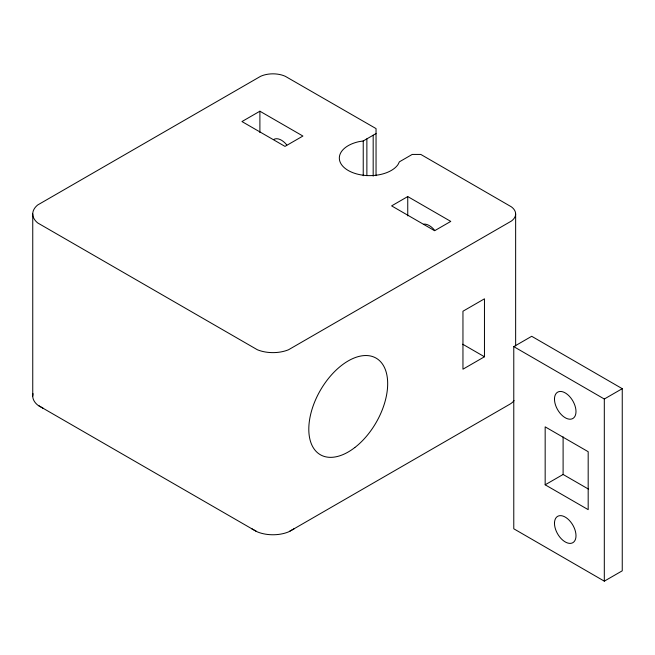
<?xml version="1.0" encoding="UTF-8"?>
<svg xmlns="http://www.w3.org/2000/svg" width="655" height="655" viewBox="0 0 655 655"><rect width="100%" height="100%" fill="white"/><g stroke="black" fill="none" stroke-linecap="round" stroke-linejoin="round"><path stroke-width="0.98" d="M294.463 528.56L288.536 531.893A26.888 15.524 0 0 1 257.366 531.893L251.438 528.56M259.896 111.211L241.965 121.56L284.99 146.393L302.913 136.043L259.896 111.211L259.896 132.531M376.044 175.663L376.044 128.593L285.318 76.316A19.945 11.512 0 0 0 260.584 76.316L37.728 204.958A26.871 15.515 0 0 0 37.728 222.954L257.366 349.754A26.888 15.524 0 0 0 288.536 349.754L511.342 221.095A19.945 11.512 0 0 0 511.342 206.816L420.805 154.433L412.2 154.433L399.386 161.834L398.027 164.536A30.417 17.562 0 0 1 348.239 170.488A30.417 17.562 0 0 1 358.547 141.742L363.238 140.956L376.044 133.563M407.746 196.566L391.616 205.883L434.633 230.724L450.763 221.406L407.746 196.566L407.746 215.863M484.463 356.77L462.954 369.191L462.954 311.231L484.463 298.819L484.463 356.77L462.733 344.227M513.774 346.634L531.704 336.293L622.25 388.677L622.25 570.816L604.311 581.157L513.774 528.782L513.774 346.634L604.311 399.018L604.311 581.157M289.428 531.467L509.557 404.372A19.945 11.512 0 0 0 514.06 400.59M604.311 399.018L622.25 388.677M545.165 484.806L588.182 509.647L588.182 451.696L545.165 426.855L545.165 484.806L563.103 474.466L588.567 489.162M43.517 408.515L37.728 405.093A26.871 15.515 0 0 1 33.069 393.704M38.449 405.584L256.473 531.467M563.103 436.844L563.103 474.466M515.641 213.956L515.641 345.955M373.178 135.217L373.178 176.146M366.874 138.852L366.874 175.687M363.238 140.956L363.238 175.745M32.75 213.956L32.75 396.095M273.798 139.433A15.212 8.785 60 0 1 286.784 144.951M423.875 224.108A15.212 8.785 60 0 1 434.633 230.314M354.813 447.545A55.765 32.201 -60 0 0 378.623 359.873A55.765 32.201 -60 0 0 311.272 411.913A55.765 32.201 -60 0 0 354.813 447.545M554.482 399.124A15.212 8.785 60 0 0 570.62 419.192A15.212 8.785 60 0 0 570.62 397.683A15.212 8.785 60 0 0 554.482 399.124M554.482 523.304A15.212 8.785 60 0 0 570.62 543.38A15.212 8.785 60 0 0 570.62 521.863A15.212 8.785 60 0 0 554.482 523.304"/></g></svg>
